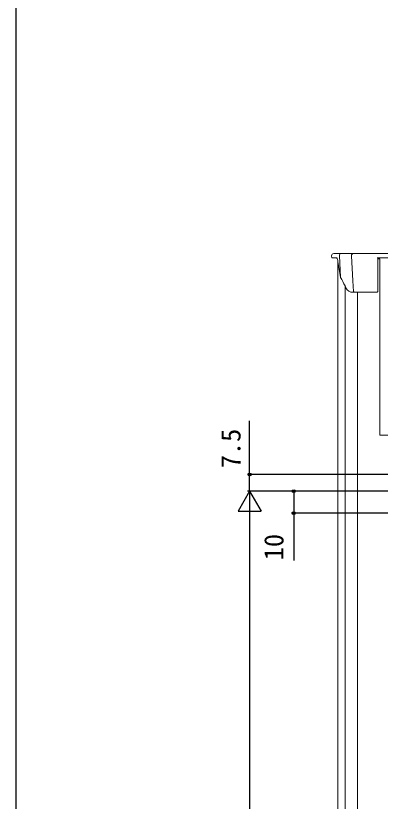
# Model space of a CAD drawing. Units: millimetres, scale not verified. Extents: x -525 to 525, y -783 to 779.
# Drawn here: x -525 to -359.3, y 211.9 to 568.7 of the extents above; entities that cross this region are included whole.
import ezdxf
from ezdxf.enums import TextEntityAlignment as Align

# ---------------------------------------------------------------- set-up
doc = ezdxf.new("R2010")
doc.units = ezdxf.units.MM
doc.header["$LTSCALE"] = 4
doc.layers.add('0-5_YKK_12', color=2, linetype='Continuous', lineweight=18)
doc.layers.add('0-6_YKK_13', color=4, linetype='Continuous', lineweight=18)
doc.layers.add('0-7_YKK_D', color=6, linetype='Continuous')
doc.layers.add('0-8_YKK_ZWAK', color=7, linetype='Continuous')
doc.styles.add('ＭＳ ゴシック', font='')
doc.styles.get('ＭＳ ゴシック').set_extended_font_data('MS Gothic')

msp = doc.modelspace()

# ---------------------------------------------------------------- linework, layer by layer
at = {"layer": '0-5_YKK_12'}
for p, q in [((-378.669, 457.531), (-378.669, 65.497)), ((-359.446, 458.247), (-360.446, 458.247)), ((-359.446, 378.147), (-359.446, 458.247)), ((-375.322, 445.956), (-375.272, 65.497)), ((-369.673, 443.159), (-369.673, 65.497)), ((-355.646, 378.147), (-359.446, 378.147))]:
    msp.add_line(p, q, dxfattribs=at)
at = {"layer": '0-6_YKK_13'}
for p, q in [((-380.446, 460.648), (-376.958, 460.648)), ((-376.958, 460.648), (-371.446, 460.648)), ((-371.446, 460.648), (-262.146, 460.648)), ((-381.446, 459.648), (-381.385, 458.648)), ((-379.478, 458.648), (-381.385, 458.648)), ((-378.973, 458.648), (-379.478, 458.648)), ((-377.909, 459.648), (-377.341, 449.886)), ((-371.746, 448.194), (-372.446, 459.648)), ((-353.046, 458.648), (-360.746, 458.648)), ((-360.446, 458.648), (-360.446, 443.448)), ((-378.377, 456.049), (-378.376, 456.02)), ((-377.341, 449.765), (-377.337, 449.734)), ((-375.329, 445.953), (-375.326, 445.947)), ((-371.454, 443.43), (-371.746, 448.194)), ((-371.155, 443.148), (-372.614, 443.148)), ((-360.746, 443.148), (-371.155, 443.148))]:
    msp.add_line(p, q, dxfattribs=at)
for points in [[(-379.063, 458.669), (-379.069, 458.671), (-379.014, 458.586), (-378.92, 458.377), (-378.802, 458.027), (-378.669, 457.531), (-378.534, 456.907), (-378.402, 456.176), (-378.377, 456.014)], [(-378.376, 456.02), (-378.122, 454.437), (-377.341, 449.734)]]:
    msp.add_lwpolyline(points, dxfattribs=at)
for centre, radius, start, end in [((-380.446, 459.648), 1, 90, 180), ((-376.939, 459.678), 0.971, 91.16755, 181.7365), ((-371.446, 459.648), 1, 90, 180), ((-415, 427.186), 43.886, 25.30803, 30.97271), ((-378.029, 449.825), 0.69, 355.01736, 5.05941), ((-371.363, 447.078), 4.114, 195.81967, 252.28871), ((-371.155, 443.448), 0.3, 183.5, 270), ((-360.746, 443.448), 0.3, 270, 0)]:
    msp.add_arc(centre, radius, start, end, dxfattribs=at)
at = {"layer": '0-7_YKK_D'}
for p, q in [((-347.346, 360.247), (-419.669, 360.247)), ((-418.669, 352.747), (-423.919, 343.654)), ((-355.846, 352.747), (-419.669, 352.747)), ((-355.846, 352.747), (-419.669, 352.747)), ((-418.669, 352.747), (-413.419, 343.654)), ((-418.669, 352.747), (-418.669, 334.56)), ((-355.846, 352.747), (-399.669, 352.747)), ((-423.919, 343.654), (-413.419, 343.654)), ((-261.544, 342.747), (-399.669, 342.747)), ((-418.669, 342.247), (-418.669, -182.757))]:
    msp.add_line(p, q, dxfattribs=at)
for points in [[(-418.669, 352.747), (-418.669, 360.247), (-418.669, 384.751)], [(-398.669, 352.747), (-398.669, 342.747), (-398.669, 321.197)]]:
    msp.add_lwpolyline(points, dxfattribs=at)
for centre in [(-418.669, 360.247), (-398.669, 352.747), (-398.669, 342.747)]:
    msp.add_circle(centre, 0.637, dxfattribs=at)
at = {"layer": '0-8_YKK_ZWAK'}
msp.add_line((-525, 747.3), (-525, -782.7), dxfattribs=at)

# ---------------------------------------------------------------- texts
at = {"layer": '0-7_YKK_D', "style": 'ＭＳ ゴシック'}
for s, p in [('7.5', (-420.169, 363.138)), ('10', (-400.669, 321.356))]:
    msp.add_text(s, height=8.798, rotation=90, dxfattribs=at).set_placement(p, align=Align.BOTTOM_LEFT)

doc.saveas('drawing.dxf')
